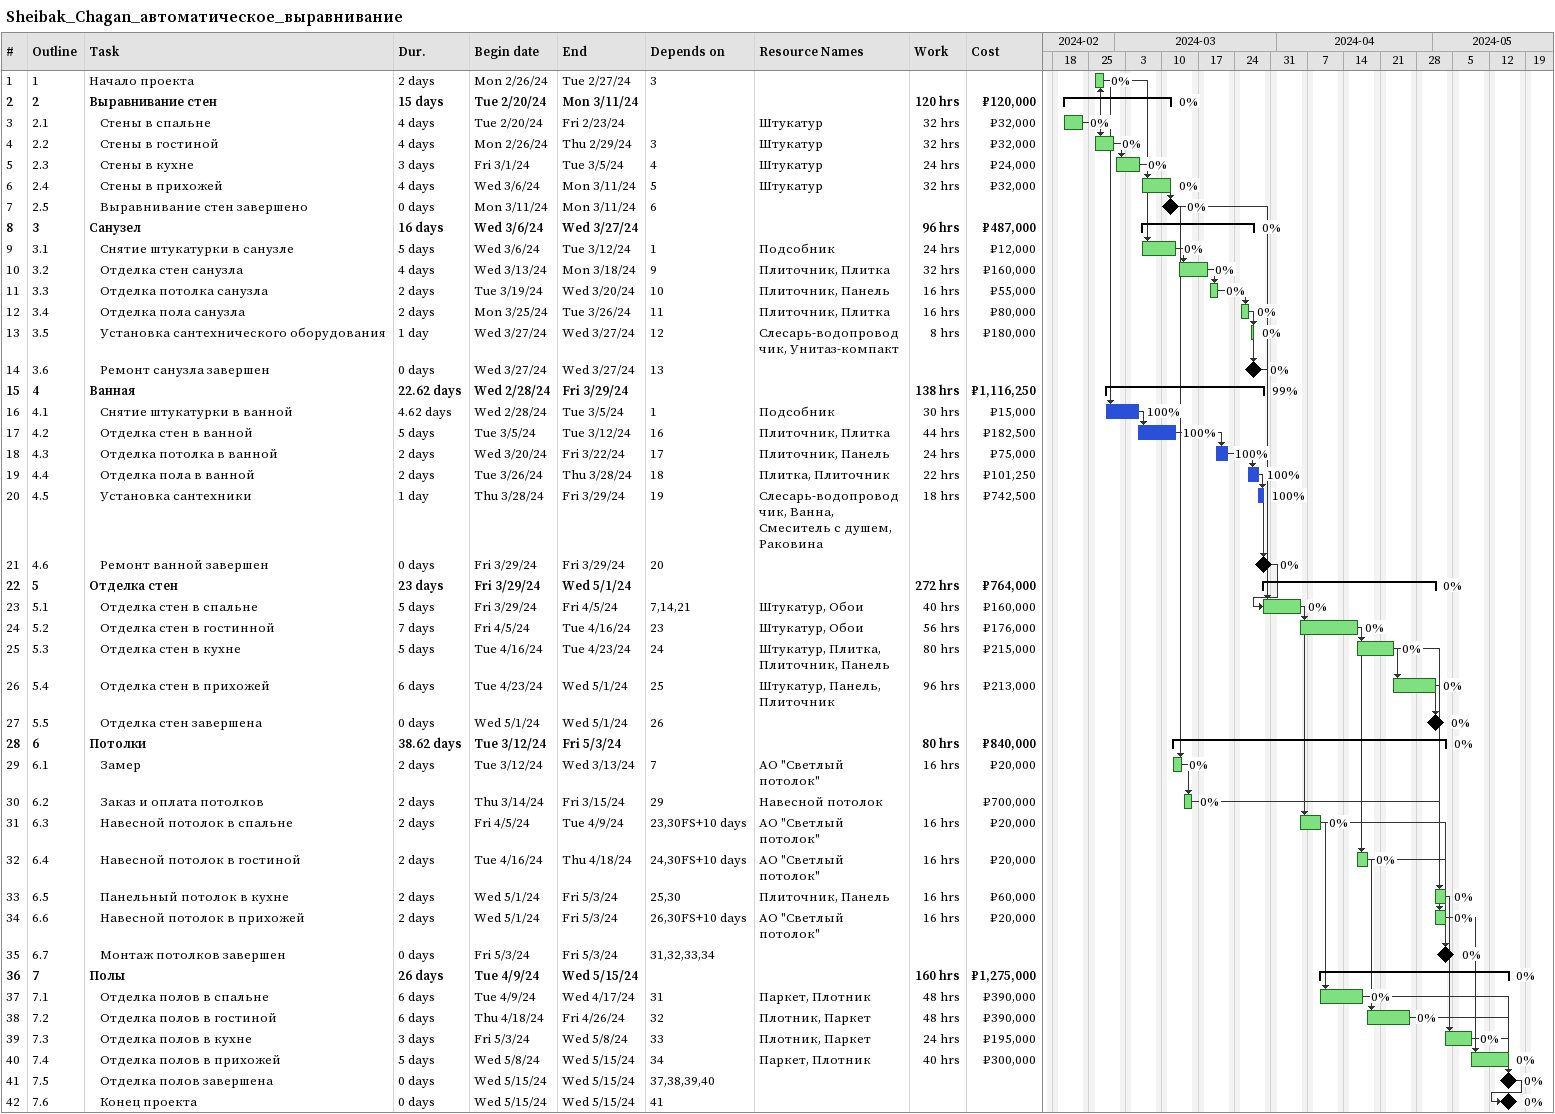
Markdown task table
Sheibak_Chagan_автоматическое_выравнивание

| ID | WBS | Task | Duration | Start | Finish | Predecessors | Resources | % complete | Work (h) | Cost (₽) |
|---|---|---|---|---|---|---|---|---|---|---|
| 1 | 1 | Начало проекта | 2d | 2024-02-26 | 2024-02-27 | 3 |  | 0 |  |  |
| 2 | 2 | **Выравнивание стен** | 15d | 2024-02-20 | 2024-03-11 |  |  | 0 | 120 | 120000 |
| 3 | 2.1 | Стены в спальне | 4d | 2024-02-20 | 2024-02-23 |  | Штукатур | 0 | 32 | 32000 |
| 4 | 2.2 | Стены в гостиной | 4d | 2024-02-26 | 2024-02-29 | 3 | Штукатур | 0 | 32 | 32000 |
| 5 | 2.3 | Стены в кухне | 3d | 2024-03-01 | 2024-03-05 | 4 | Штукатур | 0 | 24 | 24000 |
| 6 | 2.4 | Стены в прихожей | 4d | 2024-03-06 | 2024-03-11 | 5 | Штукатур | 0 | 32 | 32000 |
| 7 | 2.5 | Выравнивание стен завершено | 0d | 2024-03-11 | 2024-03-11 | 6 |  | 0 |  |  |
| 8 | 3 | **Санузел** | 16d | 2024-03-06 | 2024-03-27 |  |  | 0 | 96 | 487000 |
| 9 | 3.1 | Снятие штукатурки в санузле | 5d | 2024-03-06 | 2024-03-12 | 1 | Подсобник | 0 | 24 | 12000 |
| 10 | 3.2 | Отделка стен санузла | 4d | 2024-03-13 | 2024-03-18 | 9 | Плиточник, Плитка | 0 | 32 | 160000 |
| 11 | 3.3 | Отделка потолка санузла | 2d | 2024-03-19 | 2024-03-20 | 10 | Плиточник, Панель | 0 | 16 | 55000 |
| 12 | 3.4 | Отделка пола санузла | 2d | 2024-03-25 | 2024-03-26 | 11 | Плиточник, Плитка | 0 | 16 | 80000 |
| 13 | 3.5 | Установка сантехнического оборудования | 1d | 2024-03-27 | 2024-03-27 | 12 | Слесарь-водопроводчик, Унитаз-компакт | 0 | 8 | 180000 |
| 14 | 3.6 | Ремонт санузла завершен | 0d | 2024-03-27 | 2024-03-27 | 13 |  | 0 |  |  |
| 15 | 4 | **Ванная** | 22.62d | 2024-02-28 | 2024-03-29 |  |  | 99 | 138 | 1116250 |
| 16 | 4.1 | Снятие штукатурки в ванной | 4.62d | 2024-02-28 | 2024-03-05 | 1 | Подсобник | 100 | 30 | 15000 |
| 17 | 4.2 | Отделка стен в ванной | 5d | 2024-03-05 | 2024-03-12 | 16 | Плиточник, Плитка | 100 | 44 | 182500 |
| 18 | 4.3 | Отделка потолка в ванной | 2d | 2024-03-20 | 2024-03-22 | 17 | Плиточник, Панель | 100 | 24 | 75000 |
| 19 | 4.4 | Отделка пола в ванной | 2d | 2024-03-26 | 2024-03-28 | 18 | Плитка, Плиточник | 100 | 22 | 101250 |
| 20 | 4.5 | Установка сантехники | 1d | 2024-03-28 | 2024-03-29 | 19 | Слесарь-водопроводчик, Ванна, Смеситель с душем, Раковина | 100 | 18 | 742500 |
| 21 | 4.6 | Ремонт ванной завершен | 0d | 2024-03-29 | 2024-03-29 | 20 |  | 0 |  |  |
| 22 | 5 | **Отделка стен** | 23d | 2024-03-29 | 2024-05-01 |  |  | 0 | 272 | 764000 |
| 23 | 5.1 | Отделка стен в спальне | 5d | 2024-03-29 | 2024-04-05 | 7, 14, 21 | Штукатур, Обои | 0 | 40 | 160000 |
| 24 | 5.2 | Отделка стен в гостинной | 7d | 2024-04-05 | 2024-04-16 | 23 | Штукатур, Обои | 0 | 56 | 176000 |
| 25 | 5.3 | Отделка стен в кухне | 5d | 2024-04-16 | 2024-04-23 | 24 | Штукатур, Плитка, Плиточник, Панель | 0 | 80 | 215000 |
| 26 | 5.4 | Отделка стен в прихожей | 6d | 2024-04-23 | 2024-05-01 | 25 | Штукатур, Панель, Плиточник | 0 | 96 | 213000 |
| 27 | 5.5 | Отделка стен завершена | 0d | 2024-05-01 | 2024-05-01 | 26 |  | 0 |  |  |
| 28 | 6 | **Потолки** | 38.62d | 2024-03-12 | 2024-05-03 |  |  | 0 | 80 | 840000 |
| 29 | 6.1 | Замер | 2d | 2024-03-12 | 2024-03-13 | 7 | АО "Светлый потолок" | 0 | 16 | 20000 |
| 30 | 6.2 | Заказ и оплата потолков | 2d | 2024-03-14 | 2024-03-15 | 29 | Навесной потолок | 0 |  | 700000 |
| 31 | 6.3 | Навесной потолок в спальне | 2d | 2024-04-05 | 2024-04-09 | 23, 30FS+10d | АО "Светлый потолок" | 0 | 16 | 20000 |
| 32 | 6.4 | Навесной потолок в гостиной | 2d | 2024-04-16 | 2024-04-18 | 24, 30FS+10d | АО "Светлый потолок" | 0 | 16 | 20000 |
| 33 | 6.5 | Панельный потолок в кухне | 2d | 2024-05-01 | 2024-05-03 | 25, 30 | Плиточник, Панель | 0 | 16 | 60000 |
| 34 | 6.6 | Навесной потолок в прихожей | 2d | 2024-05-01 | 2024-05-03 | 26, 30FS+10d | АО "Светлый потолок" | 0 | 16 | 20000 |
| 35 | 6.7 | Монтаж потолков завершен | 0d | 2024-05-03 | 2024-05-03 | 31, 32, 33, 34 |  | 0 |  |  |
| 36 | 7 | **Полы** | 26d | 2024-04-09 | 2024-05-15 |  |  | 0 | 160 | 1275000 |
| 37 | 7.1 | Отделка полов в спальне | 6d | 2024-04-09 | 2024-04-17 | 31 | Паркет, Плотник | 0 | 48 | 390000 |
| 38 | 7.2 | Отделка полов в гостиной | 6d | 2024-04-18 | 2024-04-26 | 32 | Плотник, Паркет | 0 | 48 | 390000 |
| 39 | 7.3 | Отделка полов в кухне | 3d | 2024-05-03 | 2024-05-08 | 33 | Плотник, Паркет | 0 | 24 | 195000 |
| 40 | 7.4 | Отделка полов в прихожей | 5d | 2024-05-08 | 2024-05-15 | 34 | Паркет, Плотник | 0 | 40 | 300000 |
| 41 | 7.5 | Отделка полов завершена | 0d | 2024-05-15 | 2024-05-15 | 37, 38, 39, 40 |  | 0 |  |  |
| 42 | 7.6 | Конец проекта | 0d | 2024-05-15 | 2024-05-15 | 41 |  | 0 |  |  |
